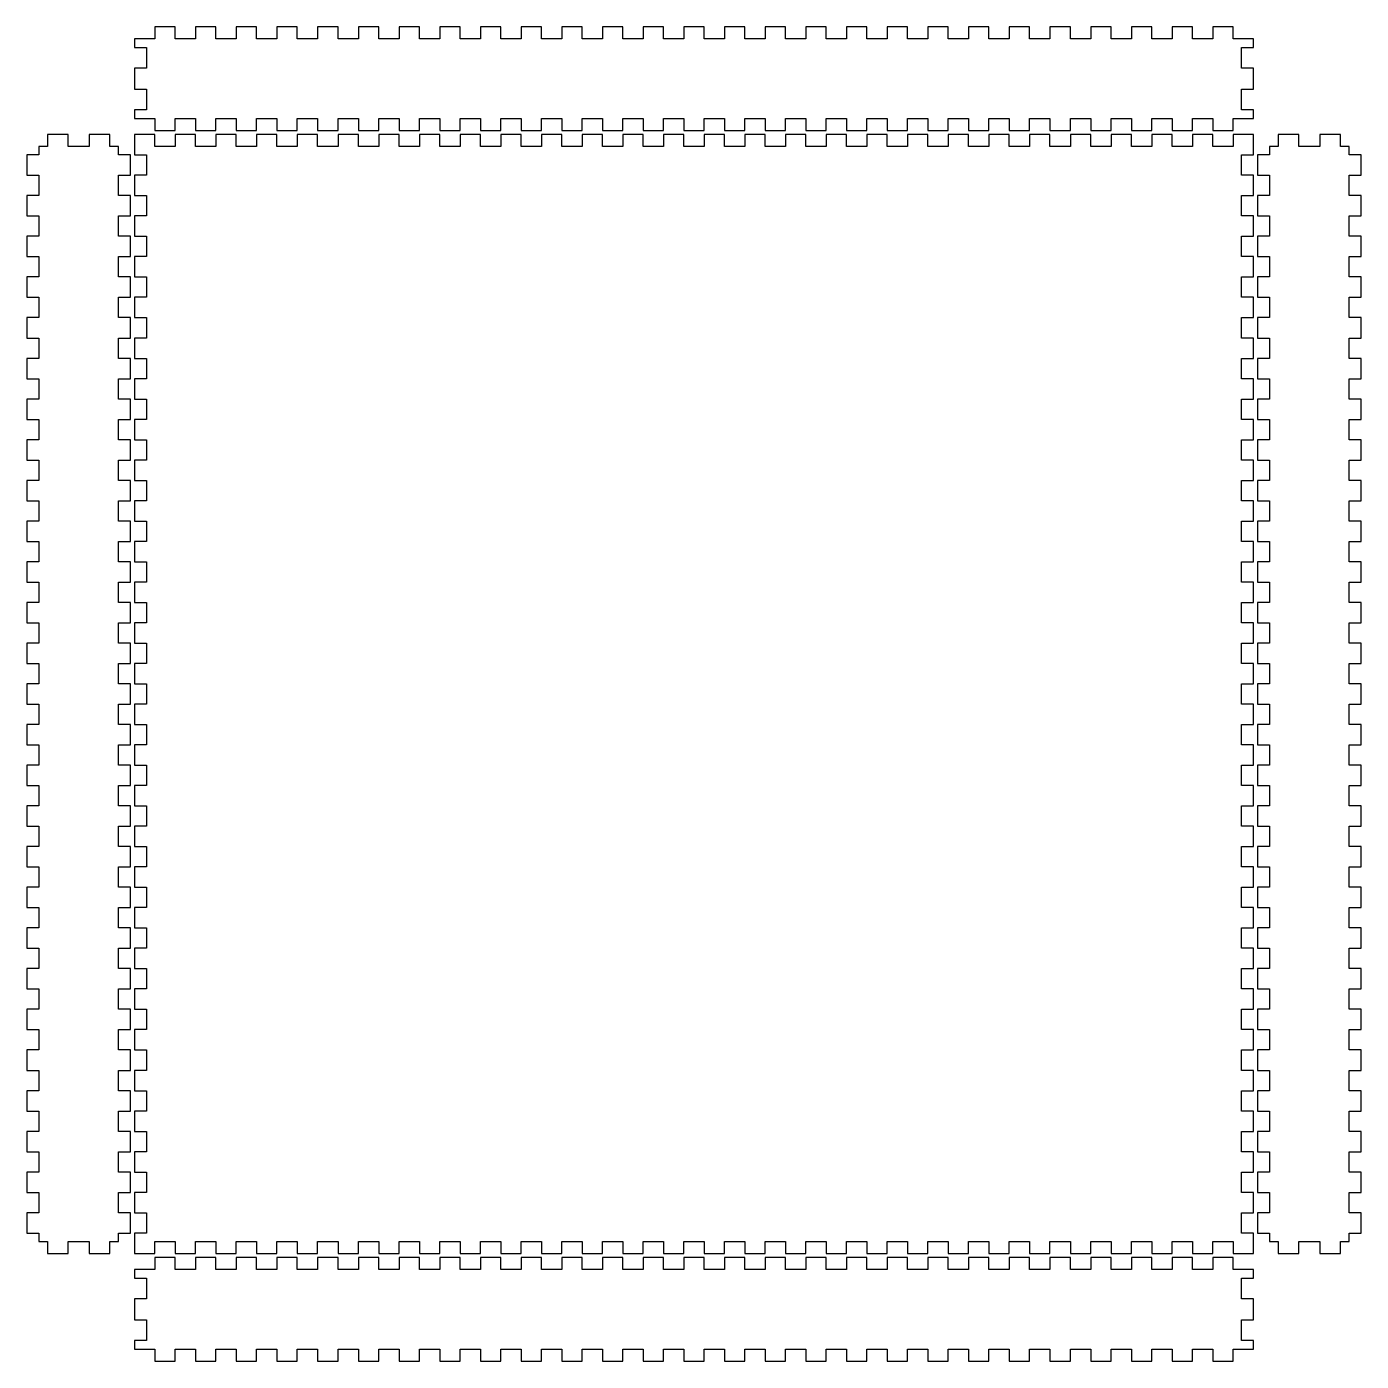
# Model space of a CAD drawing. Extents: x 1 to 419, y 1 to 419.
import ezdxf

# ---------------------------------------------------------------- set-up
doc = ezdxf.new("R2010")
doc.units = 0
doc.layers.add('baffles_v1_C4_v1', color=7, linetype='CONTINUOUS')

msp = doc.modelspace()

# ---------------------------------------------------------------- linework, layer by layer
at = {"layer": 'baffles_v1_C4_v1', "color": 7}
for p, q in [((47.727273, 418.75), (41.363636, 418.75)), ((41.363636, 418.75), (41.363636, 415)), ((47.727273, 415), (47.727273, 418.75)), ((60.454545, 418.75), (54.090909, 418.75)), ((54.090909, 418.75), (54.090909, 415)), ((60.454545, 415), (60.454545, 418.75)), ((73.181818, 418.75), (66.818182, 418.75)), ((66.818182, 418.75), (66.818182, 415)), ((73.181818, 415), (73.181818, 418.75)), ((85.909091, 418.75), (79.545455, 418.75)), ((79.545455, 418.75), (79.545455, 415)), ((85.909091, 415), (85.909091, 418.75)), ((98.636364, 418.75), (92.272727, 418.75)), ((92.272727, 418.75), (92.272727, 415)), ((98.636364, 415), (98.636364, 418.75)), ((111.363636, 418.75), (105, 418.75)), ((105, 418.75), (105, 415)), ((111.363636, 415), (111.363636, 418.75)), ((124.090909, 418.75), (117.727273, 418.75)), ((117.727273, 418.75), (117.727273, 415)), ((124.090909, 415), (124.090909, 418.75)), ((136.818182, 418.75), (130.454545, 418.75)), ((130.454545, 418.75), (130.454545, 415)), ((136.818182, 415), (136.818182, 418.75)), ((149.545455, 418.75), (143.181818, 418.75)), ((143.181818, 418.75), (143.181818, 415)), ((149.545455, 415), (149.545455, 418.75)), ((162.272727, 418.75), (155.909091, 418.75)), ((155.909091, 418.75), (155.909091, 415)), ((162.272727, 415), (162.272727, 418.75)), ((175, 418.75), (168.636364, 418.75)), ((168.636364, 418.75), (168.636364, 415)), ((175, 415), (175, 418.75)), ((187.727273, 418.75), (181.363636, 418.75)), ((181.363636, 418.75), (181.363636, 415)), ((187.727273, 415), (187.727273, 418.75)), ((200.454545, 418.75), (194.090909, 418.75)), ((194.090909, 418.75), (194.090909, 415)), ((200.454545, 415), (200.454545, 418.75)), ((213.181818, 418.75), (206.818182, 418.75)), ((206.818182, 418.75), (206.818182, 415)), ((213.181818, 415), (213.181818, 418.75)), ((225.909091, 418.75), (219.545455, 418.75)), ((219.545455, 418.75), (219.545455, 415)), ((225.909091, 415), (225.909091, 418.75)), ((238.636364, 418.75), (232.272727, 418.75)), ((232.272727, 418.75), (232.272727, 415)), ((238.636364, 415), (238.636364, 418.75)), ((251.363636, 418.75), (245, 418.75)), ((245, 418.75), (245, 415)), ((251.363636, 415), (251.363636, 418.75)), ((264.090909, 418.75), (257.727273, 418.75)), ((257.727273, 418.75), (257.727273, 415)), ((264.090909, 415), (264.090909, 418.75)), ((276.818182, 418.75), (270.454545, 418.75)), ((270.454545, 418.75), (270.454545, 415)), ((276.818182, 415), (276.818182, 418.75)), ((289.545455, 418.75), (283.181818, 418.75)), ((283.181818, 418.75), (283.181818, 415)), ((289.545455, 415), (289.545455, 418.75)), ((302.272727, 418.75), (295.909091, 418.75)), ((295.909091, 418.75), (295.909091, 415)), ((302.272727, 415), (302.272727, 418.75)), ((315, 418.75), (308.636364, 418.75)), ((308.636364, 418.75), (308.636364, 415)), ((315, 415), (315, 418.75)), ((327.727273, 418.75), (321.363636, 418.75)), ((321.363636, 418.75), (321.363636, 415)), ((327.727273, 415), (327.727273, 418.75)), ((340.454545, 418.75), (334.090909, 418.75)), ((334.090909, 418.75), (334.090909, 415)), ((340.454545, 415), (340.454545, 418.75)), ((353.181818, 418.75), (346.818182, 418.75)), ((346.818182, 418.75), (346.818182, 415)), ((353.181818, 415), (353.181818, 418.75)), ((365.909091, 418.75), (359.545455, 418.75)), ((359.545455, 418.75), (359.545455, 415)), ((365.909091, 415), (365.909091, 418.75)), ((378.636364, 418.75), (372.272727, 418.75)), ((372.272727, 418.75), (372.272727, 415)), ((378.636364, 415), (378.636364, 418.75)), ((41.363636, 415), (35, 415)), ((35, 415), (35, 412.25)), ((54.090909, 415), (47.727273, 415)), ((66.818182, 415), (60.454545, 415)), ((79.545455, 415), (73.181818, 415)), ((92.272727, 415), (85.909091, 415)), ((105, 415), (98.636364, 415)), ((117.727273, 415), (111.363636, 415)), ((130.454545, 415), (124.090909, 415)), ((143.181818, 415), (136.818182, 415)), ((155.909091, 415), (149.545455, 415)), ((168.636364, 415), (162.272727, 415)), ((181.363636, 415), (175, 415)), ((194.090909, 415), (187.727273, 415)), ((206.818182, 415), (200.454545, 415)), ((219.545455, 415), (213.181818, 415)), ((232.272727, 415), (225.909091, 415)), ((245, 415), (238.636364, 415)), ((257.727273, 415), (251.363636, 415)), ((270.454545, 415), (264.090909, 415)), ((283.181818, 415), (276.818182, 415)), ((295.909091, 415), (289.545455, 415)), ((308.636364, 415), (302.272727, 415)), ((321.363636, 415), (315, 415)), ((334.090909, 415), (327.727273, 415)), ((346.818182, 415), (340.454545, 415)), ((359.545455, 415), (353.181818, 415)), ((372.272727, 415), (365.909091, 415)), ((385, 415), (378.636364, 415)), ((385, 412.25), (385, 415)), ((35, 412.25), (38.75, 412.25)), ((38.75, 412.25), (38.75, 405.75)), ((381.25, 405.75), (381.25, 412.25)), ((381.25, 412.25), (385, 412.25)), ((38.75, 405.75), (35, 405.75)), ((35, 405.75), (35, 399.25)), ((385, 405.75), (381.25, 405.75)), ((385, 399.25), (385, 405.75)), ((35, 399.25), (38.75, 399.25)), ((38.75, 399.25), (38.75, 392.75)), ((381.25, 392.75), (381.25, 399.25)), ((381.25, 399.25), (385, 399.25)), ((38.75, 392.75), (35, 392.75)), ((35, 392.75), (35, 390)), ((385, 392.75), (381.25, 392.75)), ((385, 390), (385, 392.75)), ((35, 390), (41.363636, 390)), ((41.363636, 390), (41.363636, 386.25)), ((47.727273, 386.25), (47.727273, 390)), ((47.727273, 390), (54.090909, 390)), ((54.090909, 390), (54.090909, 386.25)), ((60.454545, 386.25), (60.454545, 390)), ((60.454545, 390), (66.818182, 390)), ((66.818182, 390), (66.818182, 386.25)), ((73.181818, 386.25), (73.181818, 390)), ((73.181818, 390), (79.545455, 390)), ((79.545455, 390), (79.545455, 386.25)), ((85.909091, 386.25), (85.909091, 390)), ((85.909091, 390), (92.272727, 390)), ((92.272727, 390), (92.272727, 386.25)), ((98.636364, 386.25), (98.636364, 390)), ((98.636364, 390), (105, 390)), ((105, 390), (105, 386.25)), ((111.363636, 386.25), (111.363636, 390)), ((111.363636, 390), (117.727273, 390)), ((117.727273, 390), (117.727273, 386.25)), ((124.090909, 386.25), (124.090909, 390)), ((124.090909, 390), (130.454545, 390)), ((130.454545, 390), (130.454545, 386.25)), ((136.818182, 386.25), (136.818182, 390)), ((136.818182, 390), (143.181818, 390)), ((143.181818, 390), (143.181818, 386.25)), ((149.545455, 386.25), (149.545455, 390)), ((149.545455, 390), (155.909091, 390)), ((155.909091, 390), (155.909091, 386.25)), ((162.272727, 386.25), (162.272727, 390)), ((162.272727, 390), (168.636364, 390)), ((168.636364, 390), (168.636364, 386.25)), ((175, 386.25), (175, 390)), ((175, 390), (181.363636, 390)), ((181.363636, 390), (181.363636, 386.25)), ((187.727273, 386.25), (187.727273, 390)), ((187.727273, 390), (194.090909, 390)), ((194.090909, 390), (194.090909, 386.25)), ((200.454545, 386.25), (200.454545, 390)), ((200.454545, 390), (206.818182, 390)), ((206.818182, 390), (206.818182, 386.25)), ((213.181818, 386.25), (213.181818, 390)), ((213.181818, 390), (219.545455, 390)), ((219.545455, 390), (219.545455, 386.25)), ((225.909091, 386.25), (225.909091, 390)), ((225.909091, 390), (232.272727, 390)), ((232.272727, 390), (232.272727, 386.25)), ((238.636364, 386.25), (238.636364, 390)), ((238.636364, 390), (245, 390)), ((245, 390), (245, 386.25)), ((251.363636, 386.25), (251.363636, 390)), ((251.363636, 390), (257.727273, 390)), ((257.727273, 390), (257.727273, 386.25)), ((264.090909, 386.25), (264.090909, 390)), ((264.090909, 390), (270.454545, 390)), ((270.454545, 390), (270.454545, 386.25)), ((276.818182, 386.25), (276.818182, 390)), ((276.818182, 390), (283.181818, 390)), ((283.181818, 390), (283.181818, 386.25)), ((289.545455, 386.25), (289.545455, 390)), ((289.545455, 390), (295.909091, 390)), ((295.909091, 390), (295.909091, 386.25)), ((302.272727, 386.25), (302.272727, 390)), ((302.272727, 390), (308.636364, 390)), ((308.636364, 390), (308.636364, 386.25)), ((315, 386.25), (315, 390)), ((315, 390), (321.363636, 390)), ((321.363636, 390), (321.363636, 386.25)), ((327.727273, 386.25), (327.727273, 390)), ((327.727273, 390), (334.090909, 390)), ((334.090909, 390), (334.090909, 386.25)), ((340.454545, 386.25), (340.454545, 390)), ((340.454545, 390), (346.818182, 390)), ((346.818182, 390), (346.818182, 386.25)), ((353.181818, 386.25), (353.181818, 390)), ((353.181818, 390), (359.545455, 390)), ((359.545455, 390), (359.545455, 386.25)), ((365.909091, 386.25), (365.909091, 390)), ((365.909091, 390), (372.272727, 390)), ((372.272727, 390), (372.272727, 386.25)), ((378.636364, 386.25), (378.636364, 390)), ((378.636364, 390), (385, 390)), ((14.25, 385), (7.75, 385)), ((7.75, 385), (7.75, 381.25)), ((14.25, 381.25), (14.25, 385)), ((27.25, 385), (20.75, 385)), ((20.75, 385), (20.75, 381.25)), ((27.25, 381.25), (27.25, 385)), ((41.363636, 385), (35, 385)), ((35, 385), (35, 378.636364)), ((41.363636, 386.25), (47.727273, 386.25)), ((41.363636, 381.25), (41.363636, 385)), ((54.090909, 385), (47.727273, 385)), ((47.727273, 385), (47.727273, 381.25)), ((54.090909, 386.25), (60.454545, 386.25)), ((54.090909, 381.25), (54.090909, 385)), ((66.818182, 385), (60.454545, 385)), ((60.454545, 385), (60.454545, 381.25)), ((66.818182, 386.25), (73.181818, 386.25)), ((66.818182, 381.25), (66.818182, 385)), ((79.545455, 385), (73.181818, 385)), ((73.181818, 385), (73.181818, 381.25)), ((79.545455, 386.25), (85.909091, 386.25)), ((79.545455, 381.25), (79.545455, 385)), ((92.272727, 385), (85.909091, 385)), ((85.909091, 385), (85.909091, 381.25)), ((92.272727, 386.25), (98.636364, 386.25)), ((92.272727, 381.25), (92.272727, 385)), ((105, 385), (98.636364, 385)), ((98.636364, 385), (98.636364, 381.25)), ((105, 386.25), (111.363636, 386.25)), ((105, 381.25), (105, 385)), ((117.727273, 385), (111.363636, 385)), ((111.363636, 385), (111.363636, 381.25)), ((117.727273, 386.25), (124.090909, 386.25)), ((117.727273, 381.25), (117.727273, 385)), ((130.454545, 385), (124.090909, 385)), ((124.090909, 385), (124.090909, 381.25)), ((130.454545, 386.25), (136.818182, 386.25)), ((130.454545, 381.25), (130.454545, 385)), ((143.181818, 385), (136.818182, 385)), ((136.818182, 385), (136.818182, 381.25)), ((143.181818, 386.25), (149.545455, 386.25)), ((143.181818, 381.25), (143.181818, 385)), ((155.909091, 385), (149.545455, 385)), ((149.545455, 385), (149.545455, 381.25)), ((155.909091, 386.25), (162.272727, 386.25)), ((155.909091, 381.25), (155.909091, 385)), ((168.636364, 385), (162.272727, 385)), ((162.272727, 385), (162.272727, 381.25)), ((168.636364, 386.25), (175, 386.25)), ((168.636364, 381.25), (168.636364, 385)), ((181.363636, 385), (175, 385)), ((175, 385), (175, 381.25)), ((181.363636, 386.25), (187.727273, 386.25)), ((181.363636, 381.25), (181.363636, 385)), ((194.090909, 385), (187.727273, 385)), ((187.727273, 385), (187.727273, 381.25)), ((194.090909, 386.25), (200.454545, 386.25)), ((194.090909, 381.25), (194.090909, 385)), ((206.818182, 385), (200.454545, 385)), ((200.454545, 385), (200.454545, 381.25)), ((206.818182, 386.25), (213.181818, 386.25)), ((206.818182, 381.25), (206.818182, 385)), ((219.545455, 385), (213.181818, 385)), ((213.181818, 385), (213.181818, 381.25)), ((219.545455, 386.25), (225.909091, 386.25)), ((219.545455, 381.25), (219.545455, 385)), ((232.272727, 385), (225.909091, 385)), ((225.909091, 385), (225.909091, 381.25)), ((232.272727, 386.25), (238.636364, 386.25)), ((232.272727, 381.25), (232.272727, 385)), ((245, 385), (238.636364, 385)), ((238.636364, 385), (238.636364, 381.25)), ((245, 386.25), (251.363636, 386.25)), ((245, 381.25), (245, 385)), ((257.727273, 385), (251.363636, 385)), ((251.363636, 385), (251.363636, 381.25)), ((257.727273, 386.25), (264.090909, 386.25)), ((257.727273, 381.25), (257.727273, 385)), ((270.454545, 385), (264.090909, 385)), ((264.090909, 385), (264.090909, 381.25)), ((270.454545, 386.25), (276.818182, 386.25)), ((270.454545, 381.25), (270.454545, 385)), ((283.181818, 385), (276.818182, 385)), ((276.818182, 385), (276.818182, 381.25)), ((283.181818, 386.25), (289.545455, 386.25)), ((283.181818, 381.25), (283.181818, 385)), ((295.909091, 385), (289.545455, 385)), ((289.545455, 385), (289.545455, 381.25)), ((295.909091, 386.25), (302.272727, 386.25)), ((295.909091, 381.25), (295.909091, 385)), ((308.636364, 385), (302.272727, 385)), ((302.272727, 385), (302.272727, 381.25)), ((308.636364, 386.25), (315, 386.25)), ((308.636364, 381.25), (308.636364, 385)), ((321.363636, 385), (315, 385)), ((315, 385), (315, 381.25)), ((321.363636, 386.25), (327.727273, 386.25)), ((321.363636, 381.25), (321.363636, 385)), ((334.090909, 385), (327.727273, 385)), ((327.727273, 385), (327.727273, 381.25)), ((334.090909, 386.25), (340.454545, 386.25)), ((334.090909, 381.25), (334.090909, 385)), ((346.818182, 385), (340.454545, 385)), ((340.454545, 385), (340.454545, 381.25)), ((346.818182, 386.25), (353.181818, 386.25)), ((346.818182, 381.25), (346.818182, 385)), ((359.545455, 385), (353.181818, 385)), ((353.181818, 385), (353.181818, 381.25)), ((359.545455, 386.25), (365.909091, 386.25)), ((359.545455, 381.25), (359.545455, 385)), ((372.272727, 385), (365.909091, 385)), ((365.909091, 385), (365.909091, 381.25)), ((372.272727, 386.25), (378.636364, 386.25)), ((372.272727, 381.25), (372.272727, 385)), ((385, 385), (378.636364, 385)), ((378.636364, 385), (378.636364, 381.25)), ((385, 378.636364), (385, 385)), ((399.25, 385), (392.75, 385)), ((392.75, 385), (392.75, 381.25)), ((399.25, 381.25), (399.25, 385)), ((412.25, 385), (405.75, 385)), ((405.75, 385), (405.75, 381.25)), ((412.25, 381.25), (412.25, 385)), ((7.75, 381.25), (5, 381.25)), ((5, 381.25), (5, 378.636364)), ((20.75, 381.25), (14.25, 381.25)), ((30, 381.25), (27.25, 381.25)), ((30, 378.636364), (30, 381.25)), ((47.727273, 381.25), (41.363636, 381.25)), ((60.454545, 381.25), (54.090909, 381.25)), ((73.181818, 381.25), (66.818182, 381.25)), ((85.909091, 381.25), (79.545455, 381.25)), ((98.636364, 381.25), (92.272727, 381.25)), ((111.363636, 381.25), (105, 381.25)), ((124.090909, 381.25), (117.727273, 381.25)), ((136.818182, 381.25), (130.454545, 381.25)), ((149.545455, 381.25), (143.181818, 381.25)), ((162.272727, 381.25), (155.909091, 381.25)), ((175, 381.25), (168.636364, 381.25)), ((187.727273, 381.25), (181.363636, 381.25)), ((200.454545, 381.25), (194.090909, 381.25)), ((213.181818, 381.25), (206.818182, 381.25)), ((225.909091, 381.25), (219.545455, 381.25)), ((238.636364, 381.25), (232.272727, 381.25)), ((251.363636, 381.25), (245, 381.25)), ((264.090909, 381.25), (257.727273, 381.25)), ((276.818182, 381.25), (270.454545, 381.25)), ((289.545455, 381.25), (283.181818, 381.25)), ((302.272727, 381.25), (295.909091, 381.25)), ((315, 381.25), (308.636364, 381.25)), ((327.727273, 381.25), (321.363636, 381.25)), ((340.454545, 381.25), (334.090909, 381.25)), ((353.181818, 381.25), (346.818182, 381.25)), ((365.909091, 381.25), (359.545455, 381.25)), ((378.636364, 381.25), (372.272727, 381.25)), ((392.75, 381.25), (390, 381.25)), ((390, 381.25), (390, 378.636364)), ((405.75, 381.25), (399.25, 381.25)), ((415, 381.25), (412.25, 381.25)), ((415, 378.636364), (415, 381.25)), ((5, 378.636364), (1.25, 378.636364)), ((1.25, 378.636364), (1.25, 372.272727)), ((33.75, 378.636364), (30, 378.636364)), ((33.75, 372.272727), (33.75, 378.636364)), ((35, 378.636364), (38.75, 378.636364)), ((38.75, 378.636364), (38.75, 372.272727)), ((381.25, 372.272727), (381.25, 378.636364)), ((381.25, 378.636364), (385, 378.636364)), ((390, 378.636364), (386.25, 378.636364)), ((386.25, 378.636364), (386.25, 372.272727)), ((418.75, 378.636364), (415, 378.636364)), ((418.75, 372.272727), (418.75, 378.636364)), ((1.25, 372.272727), (5, 372.272727)), ((5, 372.272727), (5, 365.909091)), ((30, 365.909091), (30, 372.272727)), ((30, 372.272727), (33.75, 372.272727)), ((38.75, 372.272727), (35, 372.272727)), ((35, 372.272727), (35, 365.909091)), ((385, 372.272727), (381.25, 372.272727)), ((385, 365.909091), (385, 372.272727)), ((386.25, 372.272727), (390, 372.272727)), ((390, 372.272727), (390, 365.909091)), ((415, 365.909091), (415, 372.272727)), ((415, 372.272727), (418.75, 372.272727)), ((5, 365.909091), (1.25, 365.909091)), ((1.25, 365.909091), (1.25, 359.545455)), ((33.75, 365.909091), (30, 365.909091)), ((33.75, 359.545455), (33.75, 365.909091)), ((35, 365.909091), (38.75, 365.909091)), ((38.75, 365.909091), (38.75, 359.545455)), ((381.25, 359.545455), (381.25, 365.909091)), ((381.25, 365.909091), (385, 365.909091)), ((390, 365.909091), (386.25, 365.909091)), ((386.25, 365.909091), (386.25, 359.545455)), ((418.75, 365.909091), (415, 365.909091)), ((418.75, 359.545455), (418.75, 365.909091)), ((1.25, 359.545455), (5, 359.545455)), ((5, 359.545455), (5, 353.181818)), ((30, 353.181818), (30, 359.545455)), ((30, 359.545455), (33.75, 359.545455)), ((38.75, 359.545455), (35, 359.545455)), ((35, 359.545455), (35, 353.181818)), ((385, 359.545455), (381.25, 359.545455)), ((385, 353.181818), (385, 359.545455)), ((386.25, 359.545455), (390, 359.545455)), ((390, 359.545455), (390, 353.181818)), ((415, 353.181818), (415, 359.545455)), ((415, 359.545455), (418.75, 359.545455)), ((5, 353.181818), (1.25, 353.181818)), ((1.25, 353.181818), (1.25, 346.818182)), ((33.75, 353.181818), (30, 353.181818)), ((33.75, 346.818182), (33.75, 353.181818)), ((35, 353.181818), (38.75, 353.181818)), ((38.75, 353.181818), (38.75, 346.818182)), ((381.25, 346.818182), (381.25, 353.181818)), ((381.25, 353.181818), (385, 353.181818)), ((390, 353.181818), (386.25, 353.181818)), ((386.25, 353.181818), (386.25, 346.818182)), ((418.75, 353.181818), (415, 353.181818)), ((418.75, 346.818182), (418.75, 353.181818)), ((1.25, 346.818182), (5, 346.818182)), ((5, 346.818182), (5, 340.454545)), ((30, 340.454545), (30, 346.818182)), ((30, 346.818182), (33.75, 346.818182)), ((38.75, 346.818182), (35, 346.818182)), ((35, 346.818182), (35, 340.454545)), ((385, 346.818182), (381.25, 346.818182)), ((385, 340.454545), (385, 346.818182)), ((386.25, 346.818182), (390, 346.818182)), ((390, 346.818182), (390, 340.454545)), ((415, 340.454545), (415, 346.818182)), ((415, 346.818182), (418.75, 346.818182)), ((5, 340.454545), (1.25, 340.454545)), ((1.25, 340.454545), (1.25, 334.090909)), ((33.75, 340.454545), (30, 340.454545)), ((33.75, 334.090909), (33.75, 340.454545)), ((35, 340.454545), (38.75, 340.454545)), ((38.75, 340.454545), (38.75, 334.090909)), ((381.25, 334.090909), (381.25, 340.454545)), ((381.25, 340.454545), (385, 340.454545)), ((390, 340.454545), (386.25, 340.454545)), ((386.25, 340.454545), (386.25, 334.090909)), ((418.75, 340.454545), (415, 340.454545)), ((418.75, 334.090909), (418.75, 340.454545)), ((1.25, 334.090909), (5, 334.090909)), ((5, 334.090909), (5, 327.727273)), ((30, 327.727273), (30, 334.090909)), ((30, 334.090909), (33.75, 334.090909)), ((38.75, 334.090909), (35, 334.090909)), ((35, 334.090909), (35, 327.727273)), ((385, 334.090909), (381.25, 334.090909)), ((385, 327.727273), (385, 334.090909)), ((386.25, 334.090909), (390, 334.090909)), ((390, 334.090909), (390, 327.727273)), ((415, 327.727273), (415, 334.090909)), ((415, 334.090909), (418.75, 334.090909)), ((5, 327.727273), (1.25, 327.727273)), ((1.25, 327.727273), (1.25, 321.363636)), ((33.75, 327.727273), (30, 327.727273)), ((33.75, 321.363636), (33.75, 327.727273)), ((35, 327.727273), (38.75, 327.727273)), ((38.75, 327.727273), (38.75, 321.363636)), ((381.25, 321.363636), (381.25, 327.727273)), ((381.25, 327.727273), (385, 327.727273)), ((390, 327.727273), (386.25, 327.727273)), ((386.25, 327.727273), (386.25, 321.363636)), ((418.75, 327.727273), (415, 327.727273)), ((418.75, 321.363636), (418.75, 327.727273)), ((1.25, 321.363636), (5, 321.363636)), ((5, 321.363636), (5, 315)), ((30, 315), (30, 321.363636)), ((30, 321.363636), (33.75, 321.363636)), ((38.75, 321.363636), (35, 321.363636)), ((35, 321.363636), (35, 315)), ((385, 321.363636), (381.25, 321.363636)), ((385, 315), (385, 321.363636)), ((386.25, 321.363636), (390, 321.363636)), ((390, 321.363636), (390, 315)), ((415, 315), (415, 321.363636)), ((415, 321.363636), (418.75, 321.363636)), ((5, 315), (1.25, 315)), ((1.25, 315), (1.25, 308.636364)), ((33.75, 315), (30, 315)), ((33.75, 308.636364), (33.75, 315)), ((35, 315), (38.75, 315)), ((38.75, 315), (38.75, 308.636364)), ((381.25, 308.636364), (381.25, 315)), ((381.25, 315), (385, 315)), ((390, 315), (386.25, 315)), ((386.25, 315), (386.25, 308.636364)), ((418.75, 315), (415, 315)), ((418.75, 308.636364), (418.75, 315)), ((1.25, 308.636364), (5, 308.636364)), ((5, 308.636364), (5, 302.272727)), ((30, 302.272727), (30, 308.636364)), ((30, 308.636364), (33.75, 308.636364)), ((38.75, 308.636364), (35, 308.636364)), ((35, 308.636364), (35, 302.272727)), ((385, 308.636364), (381.25, 308.636364)), ((385, 302.272727), (385, 308.636364)), ((386.25, 308.636364), (390, 308.636364)), ((390, 308.636364), (390, 302.272727)), ((415, 302.272727), (415, 308.636364)), ((415, 308.636364), (418.75, 308.636364)), ((5, 302.272727), (1.25, 302.272727)), ((1.25, 302.272727), (1.25, 295.909091)), ((33.75, 302.272727), (30, 302.272727)), ((33.75, 295.909091), (33.75, 302.272727)), ((35, 302.272727), (38.75, 302.272727)), ((38.75, 302.272727), (38.75, 295.909091)), ((381.25, 295.909091), (381.25, 302.272727)), ((381.25, 302.272727), (385, 302.272727)), ((390, 302.272727), (386.25, 302.272727)), ((386.25, 302.272727), (386.25, 295.909091)), ((418.75, 302.272727), (415, 302.272727)), ((418.75, 295.909091), (418.75, 302.272727)), ((1.25, 295.909091), (5, 295.909091)), ((5, 295.909091), (5, 289.545455)), ((30, 289.545455), (30, 295.909091)), ((30, 295.909091), (33.75, 295.909091)), ((38.75, 295.909091), (35, 295.909091)), ((35, 295.909091), (35, 289.545455)), ((385, 295.909091), (381.25, 295.909091)), ((385, 289.545455), (385, 295.909091)), ((386.25, 295.909091), (390, 295.909091)), ((390, 295.909091), (390, 289.545455)), ((415, 289.545455), (415, 295.909091)), ((415, 295.909091), (418.75, 295.909091)), ((5, 289.545455), (1.25, 289.545455)), ((1.25, 289.545455), (1.25, 283.181818)), ((33.75, 289.545455), (30, 289.545455)), ((33.75, 283.181818), (33.75, 289.545455)), ((35, 289.545455), (38.75, 289.545455)), ((38.75, 289.545455), (38.75, 283.181818)), ((381.25, 283.181818), (381.25, 289.545455)), ((381.25, 289.545455), (385, 289.545455)), ((390, 289.545455), (386.25, 289.545455)), ((386.25, 289.545455), (386.25, 283.181818)), ((418.75, 289.545455), (415, 289.545455)), ((418.75, 283.181818), (418.75, 289.545455)), ((1.25, 283.181818), (5, 283.181818)), ((5, 283.181818), (5, 276.818182)), ((30, 276.818182), (30, 283.181818)), ((30, 283.181818), (33.75, 283.181818)), ((38.75, 283.181818), (35, 283.181818)), ((35, 283.181818), (35, 276.818182)), ((385, 283.181818), (381.25, 283.181818)), ((385, 276.818182), (385, 283.181818)), ((386.25, 283.181818), (390, 283.181818)), ((390, 283.181818), (390, 276.818182)), ((415, 276.818182), (415, 283.181818)), ((415, 283.181818), (418.75, 283.181818)), ((5, 276.818182), (1.25, 276.818182)), ((1.25, 276.818182), (1.25, 270.454545)), ((33.75, 276.818182), (30, 276.818182)), ((33.75, 270.454545), (33.75, 276.818182)), ((35, 276.818182), (38.75, 276.818182)), ((38.75, 276.818182), (38.75, 270.454545)), ((381.25, 270.454545), (381.25, 276.818182)), ((381.25, 276.818182), (385, 276.818182)), ((390, 276.818182), (386.25, 276.818182)), ((386.25, 276.818182), (386.25, 270.454545)), ((418.75, 276.818182), (415, 276.818182)), ((418.75, 270.454545), (418.75, 276.818182)), ((1.25, 270.454545), (5, 270.454545)), ((5, 270.454545), (5, 264.090909)), ((30, 264.090909), (30, 270.454545)), ((30, 270.454545), (33.75, 270.454545)), ((38.75, 270.454545), (35, 270.454545)), ((35, 270.454545), (35, 264.090909)), ((385, 270.454545), (381.25, 270.454545)), ((385, 264.090909), (385, 270.454545)), ((386.25, 270.454545), (390, 270.454545)), ((390, 270.454545), (390, 264.090909)), ((415, 264.090909), (415, 270.454545)), ((415, 270.454545), (418.75, 270.454545)), ((5, 264.090909), (1.25, 264.090909)), ((1.25, 264.090909), (1.25, 257.727273)), ((33.75, 264.090909), (30, 264.090909)), ((33.75, 257.727273), (33.75, 264.090909)), ((35, 264.090909), (38.75, 264.090909)), ((38.75, 264.090909), (38.75, 257.727273)), ((381.25, 257.727273), (381.25, 264.090909)), ((381.25, 264.090909), (385, 264.090909)), ((390, 264.090909), (386.25, 264.090909)), ((386.25, 264.090909), (386.25, 257.727273)), ((418.75, 264.090909), (415, 264.090909)), ((418.75, 257.727273), (418.75, 264.090909)), ((1.25, 257.727273), (5, 257.727273)), ((5, 257.727273), (5, 251.363636)), ((30, 251.363636), (30, 257.727273)), ((30, 257.727273), (33.75, 257.727273)), ((38.75, 257.727273), (35, 257.727273)), ((35, 257.727273), (35, 251.363636)), ((385, 257.727273), (381.25, 257.727273)), ((385, 251.363636), (385, 257.727273)), ((386.25, 257.727273), (390, 257.727273)), ((390, 257.727273), (390, 251.363636)), ((415, 251.363636), (415, 257.727273)), ((415, 257.727273), (418.75, 257.727273)), ((5, 251.363636), (1.25, 251.363636)), ((1.25, 251.363636), (1.25, 245)), ((33.75, 251.363636), (30, 251.363636)), ((33.75, 245), (33.75, 251.363636)), ((35, 251.363636), (38.75, 251.363636)), ((38.75, 251.363636), (38.75, 245)), ((381.25, 245), (381.25, 251.363636)), ((381.25, 251.363636), (385, 251.363636)), ((390, 251.363636), (386.25, 251.363636)), ((386.25, 251.363636), (386.25, 245)), ((418.75, 251.363636), (415, 251.363636)), ((418.75, 245), (418.75, 251.363636)), ((1.25, 245), (5, 245)), ((5, 245), (5, 238.636364)), ((30, 238.636364), (30, 245)), ((30, 245), (33.75, 245)), ((38.75, 245), (35, 245)), ((35, 245), (35, 238.636364)), ((385, 245), (381.25, 245)), ((385, 238.636364), (385, 245)), ((386.25, 245), (390, 245)), ((390, 245), (390, 238.636364)), ((415, 238.636364), (415, 245)), ((415, 245), (418.75, 245)), ((5, 238.636364), (1.25, 238.636364)), ((1.25, 238.636364), (1.25, 232.272727)), ((33.75, 238.636364), (30, 238.636364)), ((33.75, 232.272727), (33.75, 238.636364)), ((35, 238.636364), (38.75, 238.636364)), ((38.75, 238.636364), (38.75, 232.272727)), ((381.25, 232.272727), (381.25, 238.636364)), ((381.25, 238.636364), (385, 238.636364)), ((390, 238.636364), (386.25, 238.636364)), ((386.25, 238.636364), (386.25, 232.272727)), ((418.75, 238.636364), (415, 238.636364)), ((418.75, 232.272727), (418.75, 238.636364)), ((1.25, 232.272727), (5, 232.272727)), ((5, 232.272727), (5, 225.909091)), ((30, 225.909091), (30, 232.272727)), ((30, 232.272727), (33.75, 232.272727)), ((38.75, 232.272727), (35, 232.272727)), ((35, 232.272727), (35, 225.909091)), ((385, 232.272727), (381.25, 232.272727)), ((385, 225.909091), (385, 232.272727)), ((386.25, 232.272727), (390, 232.272727)), ((390, 232.272727), (390, 225.909091)), ((415, 225.909091), (415, 232.272727)), ((415, 232.272727), (418.75, 232.272727)), ((5, 225.909091), (1.25, 225.909091)), ((1.25, 225.909091), (1.25, 219.545455)), ((33.75, 225.909091), (30, 225.909091)), ((33.75, 219.545455), (33.75, 225.909091)), ((35, 225.909091), (38.75, 225.909091)), ((38.75, 225.909091), (38.75, 219.545455)), ((381.25, 219.545455), (381.25, 225.909091)), ((381.25, 225.909091), (385, 225.909091)), ((390, 225.909091), (386.25, 225.909091)), ((386.25, 225.909091), (386.25, 219.545455)), ((418.75, 225.909091), (415, 225.909091)), ((418.75, 219.545455), (418.75, 225.909091)), ((1.25, 219.545455), (5, 219.545455)), ((5, 219.545455), (5, 213.181818)), ((30, 213.181818), (30, 219.545455)), ((30, 219.545455), (33.75, 219.545455)), ((38.75, 219.545455), (35, 219.545455)), ((35, 219.545455), (35, 213.181818)), ((385, 219.545455), (381.25, 219.545455)), ((385, 213.181818), (385, 219.545455)), ((386.25, 219.545455), (390, 219.545455)), ((390, 219.545455), (390, 213.181818)), ((415, 213.181818), (415, 219.545455)), ((415, 219.545455), (418.75, 219.545455)), ((5, 213.181818), (1.25, 213.181818)), ((1.25, 213.181818), (1.25, 206.818182)), ((33.75, 213.181818), (30, 213.181818)), ((33.75, 206.818182), (33.75, 213.181818)), ((35, 213.181818), (38.75, 213.181818)), ((38.75, 213.181818), (38.75, 206.818182)), ((381.25, 206.818182), (381.25, 213.181818)), ((381.25, 213.181818), (385, 213.181818)), ((390, 213.181818), (386.25, 213.181818)), ((386.25, 213.181818), (386.25, 206.818182)), ((418.75, 213.181818), (415, 213.181818)), ((418.75, 206.818182), (418.75, 213.181818)), ((1.25, 206.818182), (5, 206.818182)), ((5, 206.818182), (5, 200.454545)), ((30, 200.454545), (30, 206.818182)), ((30, 206.818182), (33.75, 206.818182)), ((38.75, 206.818182), (35, 206.818182)), ((35, 206.818182), (35, 200.454545)), ((385, 206.818182), (381.25, 206.818182)), ((385, 200.454545), (385, 206.818182)), ((386.25, 206.818182), (390, 206.818182)), ((390, 206.818182), (390, 200.454545)), ((415, 200.454545), (415, 206.818182)), ((415, 206.818182), (418.75, 206.818182)), ((5, 200.454545), (1.25, 200.454545)), ((1.25, 200.454545), (1.25, 194.090909)), ((33.75, 200.454545), (30, 200.454545)), ((33.75, 194.090909), (33.75, 200.454545)), ((35, 200.454545), (38.75, 200.454545)), ((38.75, 200.454545), (38.75, 194.090909)), ((381.25, 194.090909), (381.25, 200.454545)), ((381.25, 200.454545), (385, 200.454545)), ((390, 200.454545), (386.25, 200.454545)), ((386.25, 200.454545), (386.25, 194.090909)), ((418.75, 200.454545), (415, 200.454545)), ((418.75, 194.090909), (418.75, 200.454545)), ((1.25, 194.090909), (5, 194.090909)), ((5, 194.090909), (5, 187.727273)), ((30, 187.727273), (30, 194.090909)), ((30, 194.090909), (33.75, 194.090909)), ((38.75, 194.090909), (35, 194.090909)), ((35, 194.090909), (35, 187.727273)), ((385, 194.090909), (381.25, 194.090909)), ((385, 187.727273), (385, 194.090909)), ((386.25, 194.090909), (390, 194.090909)), ((390, 194.090909), (390, 187.727273)), ((415, 187.727273), (415, 194.090909)), ((415, 194.090909), (418.75, 194.090909)), ((5, 187.727273), (1.25, 187.727273)), ((1.25, 187.727273), (1.25, 181.363636)), ((33.75, 187.727273), (30, 187.727273)), ((33.75, 181.363636), (33.75, 187.727273)), ((35, 187.727273), (38.75, 187.727273)), ((38.75, 187.727273), (38.75, 181.363636)), ((381.25, 181.363636), (381.25, 187.727273)), ((381.25, 187.727273), (385, 187.727273)), ((390, 187.727273), (386.25, 187.727273)), ((386.25, 187.727273), (386.25, 181.363636)), ((418.75, 187.727273), (415, 187.727273)), ((418.75, 181.363636), (418.75, 187.727273)), ((1.25, 181.363636), (5, 181.363636)), ((5, 181.363636), (5, 175)), ((30, 175), (30, 181.363636)), ((30, 181.363636), (33.75, 181.363636)), ((38.75, 181.363636), (35, 181.363636)), ((35, 181.363636), (35, 175)), ((385, 181.363636), (381.25, 181.363636)), ((385, 175), (385, 181.363636)), ((386.25, 181.363636), (390, 181.363636)), ((390, 181.363636), (390, 175)), ((415, 175), (415, 181.363636)), ((415, 181.363636), (418.75, 181.363636)), ((5, 175), (1.25, 175)), ((1.25, 175), (1.25, 168.636364)), ((33.75, 175), (30, 175)), ((33.75, 168.636364), (33.75, 175)), ((35, 175), (38.75, 175)), ((38.75, 175), (38.75, 168.636364)), ((381.25, 168.636364), (381.25, 175)), ((381.25, 175), (385, 175)), ((390, 175), (386.25, 175)), ((386.25, 175), (386.25, 168.636364)), ((418.75, 175), (415, 175)), ((418.75, 168.636364), (418.75, 175)), ((1.25, 168.636364), (5, 168.636364)), ((5, 168.636364), (5, 162.272727)), ((30, 162.272727), (30, 168.636364)), ((30, 168.636364), (33.75, 168.636364)), ((38.75, 168.636364), (35, 168.636364)), ((35, 168.636364), (35, 162.272727)), ((385, 168.636364), (381.25, 168.636364)), ((385, 162.272727), (385, 168.636364)), ((386.25, 168.636364), (390, 168.636364)), ((390, 168.636364), (390, 162.272727)), ((415, 162.272727), (415, 168.636364)), ((415, 168.636364), (418.75, 168.636364)), ((5, 162.272727), (1.25, 162.272727)), ((1.25, 162.272727), (1.25, 155.909091)), ((33.75, 162.272727), (30, 162.272727)), ((33.75, 155.909091), (33.75, 162.272727)), ((35, 162.272727), (38.75, 162.272727)), ((38.75, 162.272727), (38.75, 155.909091)), ((381.25, 155.909091), (381.25, 162.272727)), ((381.25, 162.272727), (385, 162.272727)), ((390, 162.272727), (386.25, 162.272727)), ((386.25, 162.272727), (386.25, 155.909091)), ((418.75, 162.272727), (415, 162.272727)), ((418.75, 155.909091), (418.75, 162.272727)), ((1.25, 155.909091), (5, 155.909091)), ((5, 155.909091), (5, 149.545455)), ((30, 149.545455), (30, 155.909091)), ((30, 155.909091), (33.75, 155.909091)), ((38.75, 155.909091), (35, 155.909091)), ((35, 155.909091), (35, 149.545455)), ((385, 155.909091), (381.25, 155.909091)), ((385, 149.545455), (385, 155.909091)), ((386.25, 155.909091), (390, 155.909091)), ((390, 155.909091), (390, 149.545455)), ((415, 149.545455), (415, 155.909091)), ((415, 155.909091), (418.75, 155.909091)), ((5, 149.545455), (1.25, 149.545455)), ((1.25, 149.545455), (1.25, 143.181818)), ((33.75, 149.545455), (30, 149.545455)), ((33.75, 143.181818), (33.75, 149.545455)), ((35, 149.545455), (38.75, 149.545455)), ((38.75, 149.545455), (38.75, 143.181818)), ((381.25, 143.181818), (381.25, 149.545455)), ((381.25, 149.545455), (385, 149.545455)), ((390, 149.545455), (386.25, 149.545455)), ((386.25, 149.545455), (386.25, 143.181818)), ((418.75, 149.545455), (415, 149.545455)), ((418.75, 143.181818), (418.75, 149.545455)), ((1.25, 143.181818), (5, 143.181818)), ((5, 143.181818), (5, 136.818182)), ((30, 136.818182), (30, 143.181818)), ((30, 143.181818), (33.75, 143.181818)), ((38.75, 143.181818), (35, 143.181818)), ((35, 143.181818), (35, 136.818182)), ((385, 143.181818), (381.25, 143.181818)), ((385, 136.818182), (385, 143.181818)), ((386.25, 143.181818), (390, 143.181818)), ((390, 143.181818), (390, 136.818182)), ((415, 136.818182), (415, 143.181818)), ((415, 143.181818), (418.75, 143.181818)), ((5, 136.818182), (1.25, 136.818182)), ((1.25, 136.818182), (1.25, 130.454545)), ((33.75, 136.818182), (30, 136.818182)), ((33.75, 130.454545), (33.75, 136.818182)), ((35, 136.818182), (38.75, 136.818182)), ((38.75, 136.818182), (38.75, 130.454545)), ((381.25, 130.454545), (381.25, 136.818182)), ((381.25, 136.818182), (385, 136.818182)), ((390, 136.818182), (386.25, 136.818182)), ((386.25, 136.818182), (386.25, 130.454545)), ((418.75, 136.818182), (415, 136.818182)), ((418.75, 130.454545), (418.75, 136.818182)), ((1.25, 130.454545), (5, 130.454545)), ((5, 130.454545), (5, 124.090909)), ((30, 124.090909), (30, 130.454545)), ((30, 130.454545), (33.75, 130.454545)), ((38.75, 130.454545), (35, 130.454545)), ((35, 130.454545), (35, 124.090909)), ((385, 130.454545), (381.25, 130.454545)), ((385, 124.090909), (385, 130.454545)), ((386.25, 130.454545), (390, 130.454545)), ((390, 130.454545), (390, 124.090909)), ((415, 124.090909), (415, 130.454545)), ((415, 130.454545), (418.75, 130.454545)), ((5, 124.090909), (1.25, 124.090909)), ((1.25, 124.090909), (1.25, 117.727273)), ((33.75, 124.090909), (30, 124.090909)), ((33.75, 117.727273), (33.75, 124.090909)), ((35, 124.090909), (38.75, 124.090909)), ((38.75, 124.090909), (38.75, 117.727273)), ((381.25, 117.727273), (381.25, 124.090909)), ((381.25, 124.090909), (385, 124.090909)), ((390, 124.090909), (386.25, 124.090909)), ((386.25, 124.090909), (386.25, 117.727273)), ((418.75, 124.090909), (415, 124.090909)), ((418.75, 117.727273), (418.75, 124.090909)), ((1.25, 117.727273), (5, 117.727273)), ((5, 117.727273), (5, 111.363636)), ((30, 111.363636), (30, 117.727273)), ((30, 117.727273), (33.75, 117.727273)), ((38.75, 117.727273), (35, 117.727273)), ((35, 117.727273), (35, 111.363636)), ((385, 117.727273), (381.25, 117.727273)), ((385, 111.363636), (385, 117.727273)), ((386.25, 117.727273), (390, 117.727273)), ((390, 117.727273), (390, 111.363636)), ((415, 111.363636), (415, 117.727273)), ((415, 117.727273), (418.75, 117.727273)), ((5, 111.363636), (1.25, 111.363636)), ((1.25, 111.363636), (1.25, 105)), ((33.75, 111.363636), (30, 111.363636)), ((33.75, 105), (33.75, 111.363636)), ((35, 111.363636), (38.75, 111.363636)), ((38.75, 111.363636), (38.75, 105)), ((381.25, 105), (381.25, 111.363636)), ((381.25, 111.363636), (385, 111.363636)), ((390, 111.363636), (386.25, 111.363636)), ((386.25, 111.363636), (386.25, 105)), ((418.75, 111.363636), (415, 111.363636)), ((418.75, 105), (418.75, 111.363636)), ((1.25, 105), (5, 105)), ((5, 105), (5, 98.636364)), ((30, 98.636364), (30, 105)), ((30, 105), (33.75, 105)), ((38.75, 105), (35, 105)), ((35, 105), (35, 98.636364)), ((385, 105), (381.25, 105)), ((385, 98.636364), (385, 105)), ((386.25, 105), (390, 105)), ((390, 105), (390, 98.636364)), ((415, 98.636364), (415, 105)), ((415, 105), (418.75, 105)), ((5, 98.636364), (1.25, 98.636364)), ((1.25, 98.636364), (1.25, 92.272727)), ((33.75, 98.636364), (30, 98.636364)), ((33.75, 92.272727), (33.75, 98.636364)), ((35, 98.636364), (38.75, 98.636364)), ((38.75, 98.636364), (38.75, 92.272727)), ((381.25, 92.272727), (381.25, 98.636364)), ((381.25, 98.636364), (385, 98.636364)), ((390, 98.636364), (386.25, 98.636364)), ((386.25, 98.636364), (386.25, 92.272727)), ((418.75, 98.636364), (415, 98.636364)), ((418.75, 92.272727), (418.75, 98.636364)), ((1.25, 92.272727), (5, 92.272727)), ((5, 92.272727), (5, 85.909091)), ((30, 85.909091), (30, 92.272727)), ((30, 92.272727), (33.75, 92.272727)), ((38.75, 92.272727), (35, 92.272727)), ((35, 92.272727), (35, 85.909091)), ((385, 92.272727), (381.25, 92.272727)), ((385, 85.909091), (385, 92.272727)), ((386.25, 92.272727), (390, 92.272727)), ((390, 92.272727), (390, 85.909091)), ((415, 85.909091), (415, 92.272727)), ((415, 92.272727), (418.75, 92.272727)), ((5, 85.909091), (1.25, 85.909091)), ((1.25, 85.909091), (1.25, 79.545455)), ((33.75, 85.909091), (30, 85.909091)), ((33.75, 79.545455), (33.75, 85.909091)), ((35, 85.909091), (38.75, 85.909091)), ((38.75, 85.909091), (38.75, 79.545455)), ((381.25, 79.545455), (381.25, 85.909091)), ((381.25, 85.909091), (385, 85.909091)), ((390, 85.909091), (386.25, 85.909091)), ((386.25, 85.909091), (386.25, 79.545455)), ((418.75, 85.909091), (415, 85.909091)), ((418.75, 79.545455), (418.75, 85.909091)), ((1.25, 79.545455), (5, 79.545455)), ((5, 79.545455), (5, 73.181818)), ((30, 73.181818), (30, 79.545455)), ((30, 79.545455), (33.75, 79.545455)), ((38.75, 79.545455), (35, 79.545455)), ((35, 79.545455), (35, 73.181818)), ((385, 79.545455), (381.25, 79.545455)), ((385, 73.181818), (385, 79.545455)), ((386.25, 79.545455), (390, 79.545455)), ((390, 79.545455), (390, 73.181818)), ((415, 73.181818), (415, 79.545455)), ((415, 79.545455), (418.75, 79.545455)), ((5, 73.181818), (1.25, 73.181818)), ((1.25, 73.181818), (1.25, 66.818182)), ((33.75, 73.181818), (30, 73.181818)), ((33.75, 66.818182), (33.75, 73.181818)), ((35, 73.181818), (38.75, 73.181818)), ((38.75, 73.181818), (38.75, 66.818182)), ((381.25, 66.818182), (381.25, 73.181818)), ((381.25, 73.181818), (385, 73.181818)), ((390, 73.181818), (386.25, 73.181818)), ((386.25, 73.181818), (386.25, 66.818182)), ((418.75, 73.181818), (415, 73.181818)), ((418.75, 66.818182), (418.75, 73.181818)), ((1.25, 66.818182), (5, 66.818182)), ((5, 66.818182), (5, 60.454545)), ((30, 60.454545), (30, 66.818182)), ((30, 66.818182), (33.75, 66.818182)), ((38.75, 66.818182), (35, 66.818182)), ((35, 66.818182), (35, 60.454545)), ((385, 66.818182), (381.25, 66.818182)), ((385, 60.454545), (385, 66.818182)), ((386.25, 66.818182), (390, 66.818182)), ((390, 66.818182), (390, 60.454545)), ((415, 60.454545), (415, 66.818182)), ((415, 66.818182), (418.75, 66.818182)), ((5, 60.454545), (1.25, 60.454545)), ((1.25, 60.454545), (1.25, 54.090909)), ((33.75, 60.454545), (30, 60.454545)), ((33.75, 54.090909), (33.75, 60.454545)), ((35, 60.454545), (38.75, 60.454545)), ((38.75, 60.454545), (38.75, 54.090909)), ((381.25, 54.090909), (381.25, 60.454545)), ((381.25, 60.454545), (385, 60.454545)), ((390, 60.454545), (386.25, 60.454545)), ((386.25, 60.454545), (386.25, 54.090909)), ((418.75, 60.454545), (415, 60.454545)), ((418.75, 54.090909), (418.75, 60.454545)), ((1.25, 54.090909), (5, 54.090909)), ((5, 54.090909), (5, 47.727273)), ((30, 47.727273), (30, 54.090909)), ((30, 54.090909), (33.75, 54.090909)), ((38.75, 54.090909), (35, 54.090909)), ((35, 54.090909), (35, 47.727273)), ((385, 54.090909), (381.25, 54.090909)), ((385, 47.727273), (385, 54.090909)), ((386.25, 54.090909), (390, 54.090909)), ((390, 54.090909), (390, 47.727273)), ((415, 47.727273), (415, 54.090909)), ((415, 54.090909), (418.75, 54.090909)), ((5, 47.727273), (1.25, 47.727273)), ((1.25, 47.727273), (1.25, 41.363636)), ((33.75, 47.727273), (30, 47.727273)), ((33.75, 41.363636), (33.75, 47.727273)), ((35, 47.727273), (38.75, 47.727273)), ((38.75, 47.727273), (38.75, 41.363636)), ((381.25, 41.363636), (381.25, 47.727273)), ((381.25, 47.727273), (385, 47.727273)), ((390, 47.727273), (386.25, 47.727273)), ((386.25, 47.727273), (386.25, 41.363636)), ((418.75, 47.727273), (415, 47.727273)), ((418.75, 41.363636), (418.75, 47.727273)), ((1.25, 41.363636), (5, 41.363636)), ((5, 41.363636), (5, 38.75)), ((5, 38.75), (7.75, 38.75)), ((7.75, 38.75), (7.75, 35)), ((14.25, 35), (14.25, 38.75)), ((14.25, 38.75), (20.75, 38.75)), ((20.75, 38.75), (20.75, 35)), ((27.25, 35), (27.25, 38.75)), ((27.25, 38.75), (30, 38.75)), ((30, 38.75), (30, 41.363636)), ((30, 41.363636), (33.75, 41.363636)), ((38.75, 41.363636), (35, 41.363636)), ((35, 41.363636), (35, 35)), ((41.363636, 35), (41.363636, 38.75)), ((41.363636, 38.75), (47.727273, 38.75)), ((47.727273, 38.75), (47.727273, 35)), ((54.090909, 35), (54.090909, 38.75)), ((54.090909, 38.75), (60.454545, 38.75)), ((60.454545, 38.75), (60.454545, 35)), ((66.818182, 35), (66.818182, 38.75)), ((66.818182, 38.75), (73.181818, 38.75)), ((73.181818, 38.75), (73.181818, 35)), ((79.545455, 35), (79.545455, 38.75)), ((79.545455, 38.75), (85.909091, 38.75)), ((85.909091, 38.75), (85.909091, 35)), ((92.272727, 35), (92.272727, 38.75)), ((92.272727, 38.75), (98.636364, 38.75)), ((98.636364, 38.75), (98.636364, 35)), ((105, 35), (105, 38.75)), ((105, 38.75), (111.363636, 38.75)), ((111.363636, 38.75), (111.363636, 35)), ((117.727273, 35), (117.727273, 38.75)), ((117.727273, 38.75), (124.090909, 38.75)), ((124.090909, 38.75), (124.090909, 35)), ((130.454545, 35), (130.454545, 38.75)), ((130.454545, 38.75), (136.818182, 38.75)), ((136.818182, 38.75), (136.818182, 35)), ((143.181818, 35), (143.181818, 38.75)), ((143.181818, 38.75), (149.545455, 38.75)), ((149.545455, 38.75), (149.545455, 35)), ((155.909091, 35), (155.909091, 38.75)), ((155.909091, 38.75), (162.272727, 38.75)), ((162.272727, 38.75), (162.272727, 35)), ((168.636364, 35), (168.636364, 38.75)), ((168.636364, 38.75), (175, 38.75)), ((175, 38.75), (175, 35)), ((181.363636, 35), (181.363636, 38.75)), ((181.363636, 38.75), (187.727273, 38.75)), ((187.727273, 38.75), (187.727273, 35)), ((194.090909, 35), (194.090909, 38.75)), ((194.090909, 38.75), (200.454545, 38.75)), ((200.454545, 38.75), (200.454545, 35)), ((206.818182, 35), (206.818182, 38.75)), ((206.818182, 38.75), (213.181818, 38.75)), ((213.181818, 38.75), (213.181818, 35)), ((219.545455, 35), (219.545455, 38.75)), ((219.545455, 38.75), (225.909091, 38.75)), ((225.909091, 38.75), (225.909091, 35)), ((232.272727, 35), (232.272727, 38.75)), ((232.272727, 38.75), (238.636364, 38.75)), ((238.636364, 38.75), (238.636364, 35)), ((245, 35), (245, 38.75)), ((245, 38.75), (251.363636, 38.75)), ((251.363636, 38.75), (251.363636, 35)), ((257.727273, 35), (257.727273, 38.75)), ((257.727273, 38.75), (264.090909, 38.75)), ((264.090909, 38.75), (264.090909, 35)), ((270.454545, 35), (270.454545, 38.75)), ((270.454545, 38.75), (276.818182, 38.75)), ((276.818182, 38.75), (276.818182, 35)), ((283.181818, 35), (283.181818, 38.75)), ((283.181818, 38.75), (289.545455, 38.75)), ((289.545455, 38.75), (289.545455, 35)), ((295.909091, 35), (295.909091, 38.75)), ((295.909091, 38.75), (302.272727, 38.75)), ((302.272727, 38.75), (302.272727, 35)), ((308.636364, 35), (308.636364, 38.75)), ((308.636364, 38.75), (315, 38.75)), ((315, 38.75), (315, 35)), ((321.363636, 35), (321.363636, 38.75)), ((321.363636, 38.75), (327.727273, 38.75)), ((327.727273, 38.75), (327.727273, 35)), ((334.090909, 35), (334.090909, 38.75)), ((334.090909, 38.75), (340.454545, 38.75)), ((340.454545, 38.75), (340.454545, 35)), ((346.818182, 35), (346.818182, 38.75)), ((346.818182, 38.75), (353.181818, 38.75)), ((353.181818, 38.75), (353.181818, 35)), ((359.545455, 35), (359.545455, 38.75)), ((359.545455, 38.75), (365.909091, 38.75)), ((365.909091, 38.75), (365.909091, 35)), ((372.272727, 35), (372.272727, 38.75)), ((372.272727, 38.75), (378.636364, 38.75)), ((378.636364, 38.75), (378.636364, 35)), ((385, 41.363636), (381.25, 41.363636)), ((385, 35), (385, 41.363636)), ((386.25, 41.363636), (390, 41.363636)), ((390, 41.363636), (390, 38.75)), ((390, 38.75), (392.75, 38.75)), ((392.75, 38.75), (392.75, 35)), ((399.25, 35), (399.25, 38.75)), ((399.25, 38.75), (405.75, 38.75)), ((405.75, 38.75), (405.75, 35)), ((412.25, 35), (412.25, 38.75)), ((412.25, 38.75), (415, 38.75)), ((415, 38.75), (415, 41.363636)), ((415, 41.363636), (418.75, 41.363636)), ((7.75, 35), (14.25, 35)), ((20.75, 35), (27.25, 35)), ((35, 35), (41.363636, 35)), ((47.727273, 33.75), (41.363636, 33.75)), ((41.363636, 33.75), (41.363636, 30)), ((47.727273, 35), (54.090909, 35)), ((47.727273, 30), (47.727273, 33.75)), ((60.454545, 33.75), (54.090909, 33.75)), ((54.090909, 33.75), (54.090909, 30)), ((60.454545, 35), (66.818182, 35)), ((60.454545, 30), (60.454545, 33.75)), ((73.181818, 33.75), (66.818182, 33.75)), ((66.818182, 33.75), (66.818182, 30)), ((73.181818, 35), (79.545455, 35)), ((73.181818, 30), (73.181818, 33.75)), ((85.909091, 33.75), (79.545455, 33.75)), ((79.545455, 33.75), (79.545455, 30)), ((85.909091, 35), (92.272727, 35)), ((85.909091, 30), (85.909091, 33.75)), ((98.636364, 33.75), (92.272727, 33.75)), ((92.272727, 33.75), (92.272727, 30)), ((98.636364, 35), (105, 35)), ((98.636364, 30), (98.636364, 33.75)), ((111.363636, 33.75), (105, 33.75)), ((105, 33.75), (105, 30)), ((111.363636, 35), (117.727273, 35)), ((111.363636, 30), (111.363636, 33.75)), ((124.090909, 33.75), (117.727273, 33.75)), ((117.727273, 33.75), (117.727273, 30)), ((124.090909, 35), (130.454545, 35)), ((124.090909, 30), (124.090909, 33.75)), ((136.818182, 33.75), (130.454545, 33.75)), ((130.454545, 33.75), (130.454545, 30)), ((136.818182, 35), (143.181818, 35)), ((136.818182, 30), (136.818182, 33.75)), ((149.545455, 33.75), (143.181818, 33.75)), ((143.181818, 33.75), (143.181818, 30)), ((149.545455, 35), (155.909091, 35)), ((149.545455, 30), (149.545455, 33.75)), ((162.272727, 33.75), (155.909091, 33.75)), ((155.909091, 33.75), (155.909091, 30)), ((162.272727, 35), (168.636364, 35)), ((162.272727, 30), (162.272727, 33.75)), ((175, 33.75), (168.636364, 33.75)), ((168.636364, 33.75), (168.636364, 30)), ((175, 35), (181.363636, 35)), ((175, 30), (175, 33.75)), ((187.727273, 33.75), (181.363636, 33.75)), ((181.363636, 33.75), (181.363636, 30)), ((187.727273, 35), (194.090909, 35)), ((187.727273, 30), (187.727273, 33.75)), ((200.454545, 33.75), (194.090909, 33.75)), ((194.090909, 33.75), (194.090909, 30)), ((200.454545, 35), (206.818182, 35)), ((200.454545, 30), (200.454545, 33.75)), ((213.181818, 33.75), (206.818182, 33.75)), ((206.818182, 33.75), (206.818182, 30)), ((213.181818, 35), (219.545455, 35)), ((213.181818, 30), (213.181818, 33.75)), ((225.909091, 33.75), (219.545455, 33.75)), ((219.545455, 33.75), (219.545455, 30)), ((225.909091, 35), (232.272727, 35)), ((225.909091, 30), (225.909091, 33.75)), ((238.636364, 33.75), (232.272727, 33.75)), ((232.272727, 33.75), (232.272727, 30)), ((238.636364, 35), (245, 35)), ((238.636364, 30), (238.636364, 33.75)), ((251.363636, 33.75), (245, 33.75)), ((245, 33.75), (245, 30)), ((251.363636, 35), (257.727273, 35)), ((251.363636, 30), (251.363636, 33.75)), ((264.090909, 33.75), (257.727273, 33.75)), ((257.727273, 33.75), (257.727273, 30)), ((264.090909, 35), (270.454545, 35)), ((264.090909, 30), (264.090909, 33.75)), ((276.818182, 33.75), (270.454545, 33.75)), ((270.454545, 33.75), (270.454545, 30)), ((276.818182, 35), (283.181818, 35)), ((276.818182, 30), (276.818182, 33.75)), ((289.545455, 33.75), (283.181818, 33.75)), ((283.181818, 33.75), (283.181818, 30)), ((289.545455, 35), (295.909091, 35)), ((289.545455, 30), (289.545455, 33.75)), ((302.272727, 33.75), (295.909091, 33.75)), ((295.909091, 33.75), (295.909091, 30)), ((302.272727, 35), (308.636364, 35)), ((302.272727, 30), (302.272727, 33.75)), ((315, 33.75), (308.636364, 33.75)), ((308.636364, 33.75), (308.636364, 30)), ((315, 35), (321.363636, 35)), ((315, 30), (315, 33.75)), ((327.727273, 33.75), (321.363636, 33.75)), ((321.363636, 33.75), (321.363636, 30)), ((327.727273, 35), (334.090909, 35)), ((327.727273, 30), (327.727273, 33.75)), ((340.454545, 33.75), (334.090909, 33.75)), ((334.090909, 33.75), (334.090909, 30)), ((340.454545, 35), (346.818182, 35)), ((340.454545, 30), (340.454545, 33.75)), ((353.181818, 33.75), (346.818182, 33.75)), ((346.818182, 33.75), (346.818182, 30)), ((353.181818, 35), (359.545455, 35)), ((353.181818, 30), (353.181818, 33.75)), ((365.909091, 33.75), (359.545455, 33.75)), ((359.545455, 33.75), (359.545455, 30)), ((365.909091, 35), (372.272727, 35)), ((365.909091, 30), (365.909091, 33.75)), ((378.636364, 33.75), (372.272727, 33.75)), ((372.272727, 33.75), (372.272727, 30)), ((378.636364, 35), (385, 35)), ((378.636364, 30), (378.636364, 33.75)), ((392.75, 35), (399.25, 35)), ((405.75, 35), (412.25, 35)), ((41.363636, 30), (35, 30)), ((35, 30), (35, 27.25)), ((54.090909, 30), (47.727273, 30)), ((66.818182, 30), (60.454545, 30)), ((79.545455, 30), (73.181818, 30)), ((92.272727, 30), (85.909091, 30)), ((105, 30), (98.636364, 30)), ((117.727273, 30), (111.363636, 30)), ((130.454545, 30), (124.090909, 30)), ((143.181818, 30), (136.818182, 30)), ((155.909091, 30), (149.545455, 30)), ((168.636364, 30), (162.272727, 30)), ((181.363636, 30), (175, 30)), ((194.090909, 30), (187.727273, 30)), ((206.818182, 30), (200.454545, 30)), ((219.545455, 30), (213.181818, 30)), ((232.272727, 30), (225.909091, 30)), ((245, 30), (238.636364, 30)), ((257.727273, 30), (251.363636, 30)), ((270.454545, 30), (264.090909, 30)), ((283.181818, 30), (276.818182, 30)), ((295.909091, 30), (289.545455, 30)), ((308.636364, 30), (302.272727, 30)), ((321.363636, 30), (315, 30)), ((334.090909, 30), (327.727273, 30)), ((346.818182, 30), (340.454545, 30)), ((359.545455, 30), (353.181818, 30)), ((372.272727, 30), (365.909091, 30)), ((385, 30), (378.636364, 30)), ((385, 27.25), (385, 30)), ((35, 27.25), (38.75, 27.25)), ((38.75, 27.25), (38.75, 20.75)), ((381.25, 20.75), (381.25, 27.25)), ((381.25, 27.25), (385, 27.25)), ((38.75, 20.75), (35, 20.75)), ((35, 20.75), (35, 14.25)), ((385, 20.75), (381.25, 20.75)), ((385, 14.25), (385, 20.75)), ((35, 14.25), (38.75, 14.25)), ((38.75, 14.25), (38.75, 7.75)), ((381.25, 7.75), (381.25, 14.25)), ((381.25, 14.25), (385, 14.25)), ((38.75, 7.75), (35, 7.75)), ((35, 7.75), (35, 5)), ((35, 5), (41.363636, 5)), ((41.363636, 5), (41.363636, 1.25)), ((47.727273, 1.25), (47.727273, 5)), ((47.727273, 5), (54.090909, 5)), ((54.090909, 5), (54.090909, 1.25)), ((60.454545, 1.25), (60.454545, 5)), ((60.454545, 5), (66.818182, 5)), ((66.818182, 5), (66.818182, 1.25)), ((73.181818, 1.25), (73.181818, 5)), ((73.181818, 5), (79.545455, 5)), ((79.545455, 5), (79.545455, 1.25)), ((85.909091, 1.25), (85.909091, 5)), ((85.909091, 5), (92.272727, 5)), ((92.272727, 5), (92.272727, 1.25)), ((98.636364, 1.25), (98.636364, 5)), ((98.636364, 5), (105, 5)), ((105, 5), (105, 1.25)), ((111.363636, 1.25), (111.363636, 5)), ((111.363636, 5), (117.727273, 5)), ((117.727273, 5), (117.727273, 1.25)), ((124.090909, 1.25), (124.090909, 5)), ((124.090909, 5), (130.454545, 5)), ((130.454545, 5), (130.454545, 1.25)), ((136.818182, 1.25), (136.818182, 5)), ((136.818182, 5), (143.181818, 5)), ((143.181818, 5), (143.181818, 1.25)), ((149.545455, 1.25), (149.545455, 5)), ((149.545455, 5), (155.909091, 5)), ((155.909091, 5), (155.909091, 1.25)), ((162.272727, 1.25), (162.272727, 5)), ((162.272727, 5), (168.636364, 5)), ((168.636364, 5), (168.636364, 1.25)), ((175, 1.25), (175, 5)), ((175, 5), (181.363636, 5)), ((181.363636, 5), (181.363636, 1.25)), ((187.727273, 1.25), (187.727273, 5)), ((187.727273, 5), (194.090909, 5)), ((194.090909, 5), (194.090909, 1.25)), ((200.454545, 1.25), (200.454545, 5)), ((200.454545, 5), (206.818182, 5)), ((206.818182, 5), (206.818182, 1.25)), ((213.181818, 1.25), (213.181818, 5)), ((213.181818, 5), (219.545455, 5)), ((219.545455, 5), (219.545455, 1.25)), ((225.909091, 1.25), (225.909091, 5)), ((225.909091, 5), (232.272727, 5)), ((232.272727, 5), (232.272727, 1.25)), ((238.636364, 1.25), (238.636364, 5)), ((238.636364, 5), (245, 5)), ((245, 5), (245, 1.25)), ((251.363636, 1.25), (251.363636, 5)), ((251.363636, 5), (257.727273, 5)), ((257.727273, 5), (257.727273, 1.25)), ((264.090909, 1.25), (264.090909, 5)), ((264.090909, 5), (270.454545, 5)), ((270.454545, 5), (270.454545, 1.25)), ((276.818182, 1.25), (276.818182, 5)), ((276.818182, 5), (283.181818, 5)), ((283.181818, 5), (283.181818, 1.25)), ((289.545455, 1.25), (289.545455, 5)), ((289.545455, 5), (295.909091, 5)), ((295.909091, 5), (295.909091, 1.25)), ((302.272727, 1.25), (302.272727, 5)), ((302.272727, 5), (308.636364, 5)), ((308.636364, 5), (308.636364, 1.25)), ((315, 1.25), (315, 5)), ((315, 5), (321.363636, 5)), ((321.363636, 5), (321.363636, 1.25)), ((327.727273, 1.25), (327.727273, 5)), ((327.727273, 5), (334.090909, 5)), ((334.090909, 5), (334.090909, 1.25)), ((340.454545, 1.25), (340.454545, 5)), ((340.454545, 5), (346.818182, 5)), ((346.818182, 5), (346.818182, 1.25)), ((353.181818, 1.25), (353.181818, 5)), ((353.181818, 5), (359.545455, 5)), ((359.545455, 5), (359.545455, 1.25)), ((365.909091, 1.25), (365.909091, 5)), ((365.909091, 5), (372.272727, 5)), ((372.272727, 5), (372.272727, 1.25)), ((378.636364, 1.25), (378.636364, 5)), ((378.636364, 5), (385, 5)), ((385, 7.75), (381.25, 7.75)), ((385, 5), (385, 7.75)), ((41.363636, 1.25), (47.727273, 1.25)), ((54.090909, 1.25), (60.454545, 1.25)), ((66.818182, 1.25), (73.181818, 1.25)), ((79.545455, 1.25), (85.909091, 1.25)), ((92.272727, 1.25), (98.636364, 1.25)), ((105, 1.25), (111.363636, 1.25)), ((117.727273, 1.25), (124.090909, 1.25)), ((130.454545, 1.25), (136.818182, 1.25)), ((143.181818, 1.25), (149.545455, 1.25)), ((155.909091, 1.25), (162.272727, 1.25)), ((168.636364, 1.25), (175, 1.25)), ((181.363636, 1.25), (187.727273, 1.25)), ((194.090909, 1.25), (200.454545, 1.25)), ((206.818182, 1.25), (213.181818, 1.25)), ((219.545455, 1.25), (225.909091, 1.25)), ((232.272727, 1.25), (238.636364, 1.25)), ((245, 1.25), (251.363636, 1.25)), ((257.727273, 1.25), (264.090909, 1.25)), ((270.454545, 1.25), (276.818182, 1.25)), ((283.181818, 1.25), (289.545455, 1.25)), ((295.909091, 1.25), (302.272727, 1.25)), ((308.636364, 1.25), (315, 1.25)), ((321.363636, 1.25), (327.727273, 1.25)), ((334.090909, 1.25), (340.454545, 1.25)), ((346.818182, 1.25), (353.181818, 1.25)), ((359.545455, 1.25), (365.909091, 1.25)), ((372.272727, 1.25), (378.636364, 1.25))]:
    msp.add_line(p, q, dxfattribs=at)

doc.saveas('drawing.dxf')
